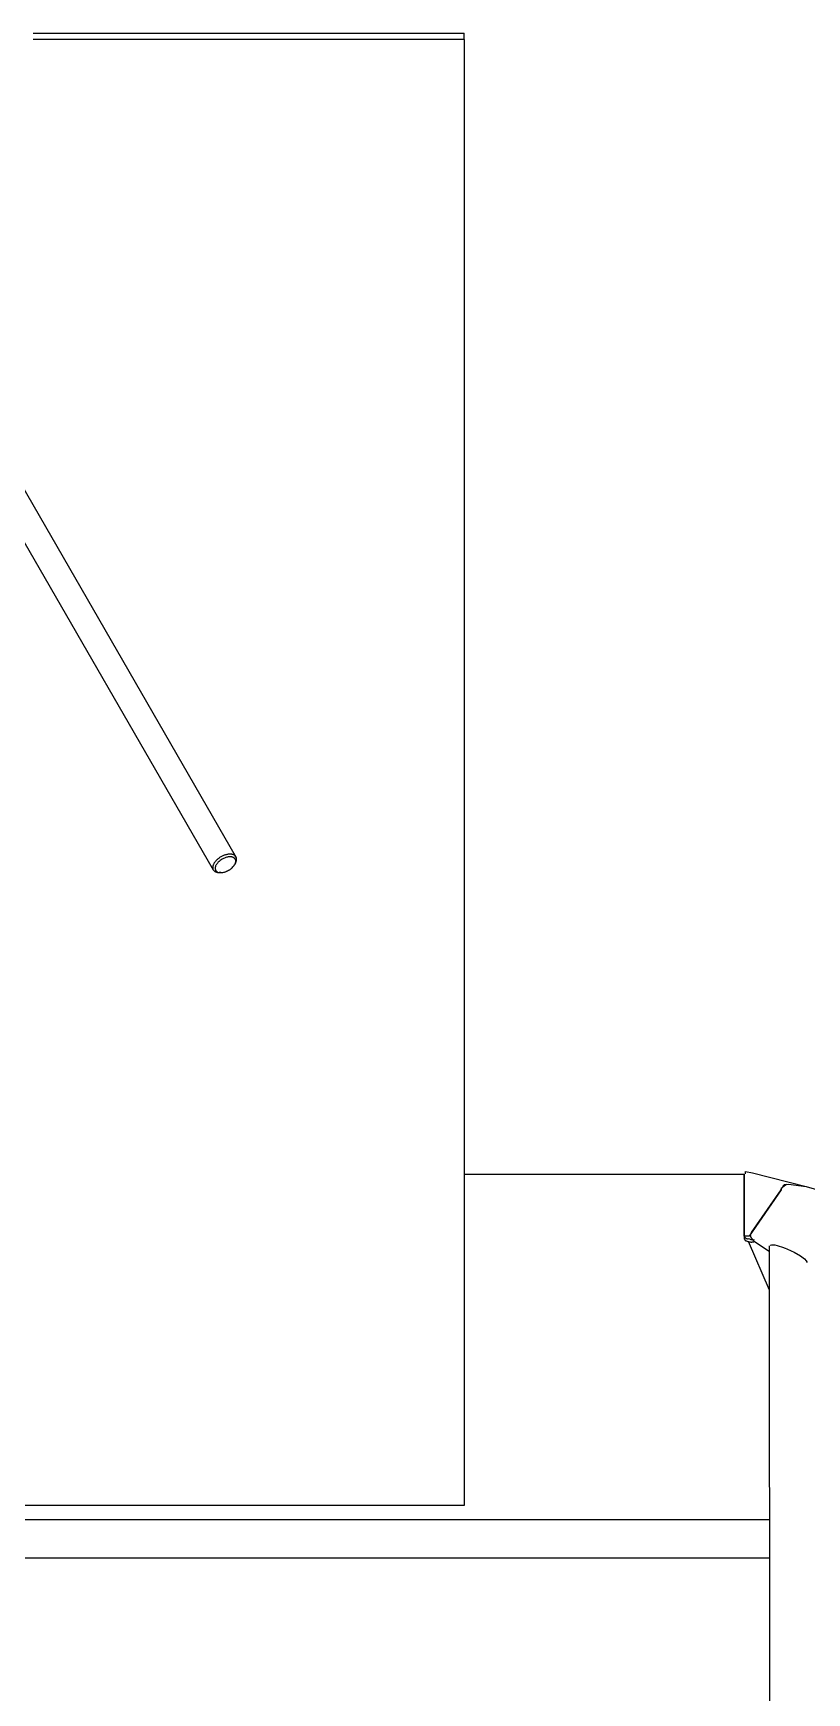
# Model space of a CAD drawing. Header units: millimetres. Extents: x -187347 to 135007, y -6415 to 292048.
# Drawn here: x -45450 to -45037, y 8700 to 9586 of the extents above; entities that cross this region are included whole.
import ezdxf

# ---------------------------------------------------------------- set-up
doc = ezdxf.new("R2010")
doc.units = ezdxf.units.MM
doc.header["$LTSCALE"] = 100
doc.layers.get('0').update_dxf_attribs({"lineweight": 18})
doc.layers.add('Layout Cabinplant', color=30, linetype='Continuous')

# ---------------------------------------------------------------- blocks, each defined once
blk = doc.blocks.new('CP_Giblet area_New')
at = {"color": 0, "linetype": 'Continuous'}
for p, q in [((3880.06, 303.28), (3880.34, -286.66)), ((3880.34, -119.93), (4281.46, -119.93)), ((4281.46, -140.58), (3880.34, -140.58)), ((4043.46, -930.72), (4043.46, -148.15)), ((4043.46, -148.15), (4281.46, -148.15)), ((3860.86, -318.47), (3391.88, -180.83)), ((3880.34, -263.07), (3891.53, -289.04)), ((3860.74, -278.72), (3860.34, -277.89)), ((3861.68, -279.72), (3860.74, -278.72)), ((3863.13, -280.9), (3861.68, -279.72)), ((3863.82, -281.36), (3863.13, -280.9)), ((3867.18, -283.27), (3863.82, -281.36)), ((3868.83, -284.09), (3867.18, -283.27)), ((3880.34, -283.48), (3888.53, -288.99)), ((3871.17, -285.16), (3868.83, -284.09)), ((3871.96, -285.49), (3871.17, -285.16)), ((3873.51, -286.08), (3871.96, -285.49)), ((3875.71, -286.77), (3873.51, -286.08)), ((3874.2, -316.68), (3891.25, -291.93)), ((3876.35, -286.94), (3875.71, -286.77)), ((3877.58, -287.2), (3876.35, -286.94)), ((3879.38, -287.33), (3877.58, -287.2)), ((3880, -287.17), (3879.38, -287.33)), ((3888.71, -289.62), (3890.19, -290.94)), ((3890.93, -290.27), (3891.8, -290.45)), ((3891.25, -291.93), (3893.85, -291.93)), ((3893.85, -291.93), (3893.93, -290.57)), ((3893.93, -294.66), (3893.85, -291.93)), ((3893.85, -291.93), (3893.85, -321.93)), ((3889.92, -293.77), (3874.2, -316.68)), ((3890.31, -292.95), (3889.92, -293.77)), ((3893.85, -321.93), (3893.93, -294.66)), ((3870.24, -319.65), (3860.86, -318.47)), ((3889.39, -325.72), (3860.86, -318.47)), ((3872.67, -318.67), (3871.87, -319.24)), ((3872.56, -319.22), (3873.41, -318.49)), ((3873.39, -317.9), (3872.67, -318.67)), ((3873.96, -317.76), (3873.39, -317.9)), ((3874.2, -316.68), (3873.96, -317.76)), ((3873.96, -317.76), (3874.2, -316.68)), ((3871.3, -319.51), (3870.24, -319.65)), ((3871.3, -319.51), (3871.87, -319.24)), ((3871.87, -319.24), (3871.3, -319.51)), ((3871.87, -319.24), (3872.56, -319.22)), ((3893.14, -326.43), (3889.39, -325.72)), ((3893.25, -325.24), (3893.14, -326.43)), ((3893.93, -323.02), (3893.83, -323.7)), ((3893.83, -323.7), (3893.93, -324.93)), ((3893.85, -321.93), (3893.93, -323.02)), ((3893.93, -323.02), (3893.85, -321.93)), ((3893.93, -324.93), (3893.93, -323.02)), ((4043.46, -324.93), (3893.93, -324.93)), ((4173.34, -485.97), (4174.17, -485.97)), ((4164.92, -493.96), (4389.63, -883.16)), ((4165.51, -490.97), (4165.92, -490.25)), ((4402.02, -876.61), (4177.31, -487.41)), ((4043.46, -930.72), (4273.46, -930.72)), ((4043.46, -930.72), (4043.46, -934.12)), ((4273.46, -934.12), (4043.46, -934.12))]:
    blk.add_line(p, q, dxfattribs=at)
for points in [[(3890.93, -290.27), (3890.42, -290.17), (3889.91, -290.09), (3889.73, -290.07), (3889.57, -290.03), (3889.36, -289.93), (3889.14, -289.84), (3888.75, -289.88), (3888.51, -290.18)], [(3891.53, -289.04), (3890.95, -288.88), (3890.36, -288.77), (3890.14, -288.75), (3889.93, -288.75), (3889.59, -288.79), (3889.25, -288.86), (3888.89, -288.92), (3888.53, -288.99)], [(3888.53, -288.99), (3888.62, -289.3), (3888.71, -289.62)], [(3890.56, -292.19), (3890.52, -291.9), (3890.48, -291.6), (3890.33, -291.27), (3890.19, -290.94)], [(3893.93, -290.57), (3893.81, -290.36), (3893.69, -290.14), (3893.56, -289.93), (3893.41, -289.74), (3893.19, -289.58), (3892.94, -289.47), (3892.24, -289.22), (3891.53, -289.04)], [(3893.85, -291.93), (3893.77, -291.73), (3893.68, -291.52), (3893.6, -291.31), (3893.49, -291.12), (3893.3, -290.98), (3893.07, -290.87), (3892.46, -290.59), (3891.8, -290.45)], [(4173.34, -485.97), (4172.29, -486.05), (4171.26, -486.29), (4170.71, -486.47), (4170.18, -486.68), (4169.64, -486.93), (4169.12, -487.22), (4168.61, -487.53), (4168.12, -487.87), (4167.67, -488.23), (4167.24, -488.61), (4166.52, -489.38), (4165.92, -490.25)], [(4172.56, -493.18), (4173.7, -492.41), (4174.72, -491.5), (4175.14, -491.03), (4175.51, -490.53), (4175.8, -490.05), (4176.05, -489.54), (4176.2, -489.07), (4176.29, -488.59), (4176.3, -488.15), (4176.24, -487.72), (4176.17, -487.44), (4176.05, -487.17), (4175.81, -486.85), (4175.51, -486.58), (4174.49, -486.04), (4173.34, -485.97)], [(4177.31, -487.41), (4176.75, -486.82), (4176.1, -486.35), (4175.15, -486.06), (4174.17, -485.97)], [(4165.51, -490.97), (4165.1, -491.87), (4164.88, -492.83), (4164.86, -493.4), (4164.92, -493.96)], [(4164.92, -493.96), (4165.63, -494.93), (4166.66, -495.57), (4167.2, -495.73), (4167.76, -495.81), (4168.4, -495.84), (4169.04, -495.81), (4169.74, -495.71), (4170.42, -495.56), (4171.15, -495.34), (4171.85, -495.08), (4172.57, -494.75), (4173.25, -494.38), (4173.92, -493.97), (4174.55, -493.52), (4175.14, -493.04), (4175.69, -492.52), (4176.16, -492), (4176.6, -491.44), (4176.94, -490.91), (4177.24, -490.34), (4177.44, -489.81), (4177.58, -489.26), (4177.61, -488.31), (4177.31, -487.41)], [(4165.92, -490.25), (4165.44, -491.16), (4165.26, -492.18), (4165.35, -492.59), (4165.52, -492.98), (4165.73, -493.33), (4165.99, -493.64), (4166.33, -493.91), (4166.71, -494.12), (4167.18, -494.28), (4167.66, -494.38), (4168.22, -494.42), (4168.79, -494.41), (4169.41, -494.34), (4170.02, -494.21), (4171.33, -493.78), (4172.56, -493.18)]]:
    blk.add_spline(points, degree=3, dxfattribs=at)

msp = doc.modelspace()

# ---------------------------------------------------------------- block references
at = {"layer": 'Layout Cabinplant', "rotation": 180}
msp.add_blockref('CP_Giblet area_New', (-41176.61, 8652.23, 0), dxfattribs=at)

doc.saveas('drawing.dxf')
